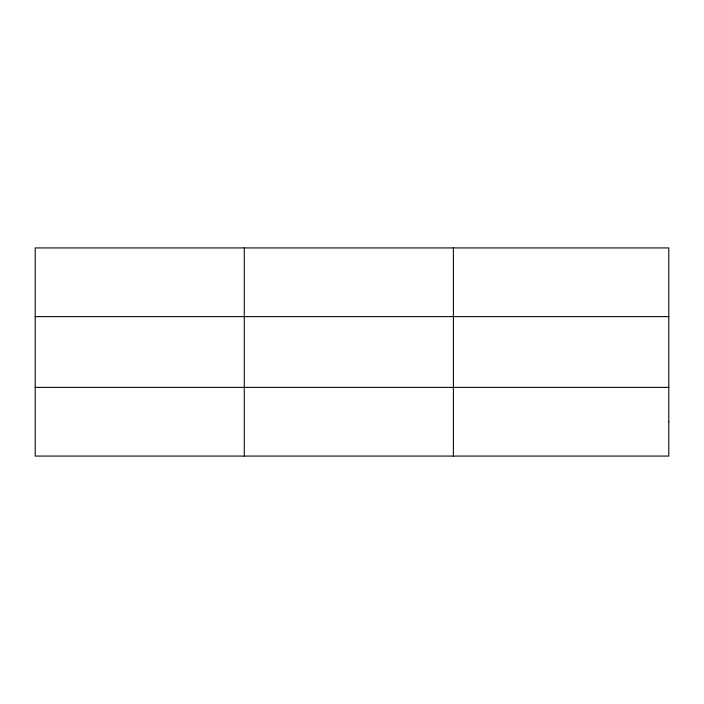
<?xml version="1.0" encoding="UTF-8"?>
<svg xmlns="http://www.w3.org/2000/svg" width="704" height="704" viewBox="0 0 704 704"><rect width="100%" height="100%" fill="white"/><g stroke="black" fill="none" stroke-linecap="round" stroke-linejoin="round"><path stroke-width="1.06" d="M244.288 456.069L244.288 247.931M453.376 456.069L453.376 247.931M35.2 316.615L668.8 316.615M35.2 387.385L668.8 387.385M668.8 421.731L668.8 456.069L35.2 456.069L35.2 247.931L668.8 247.931L668.8 421.731"/></g></svg>
